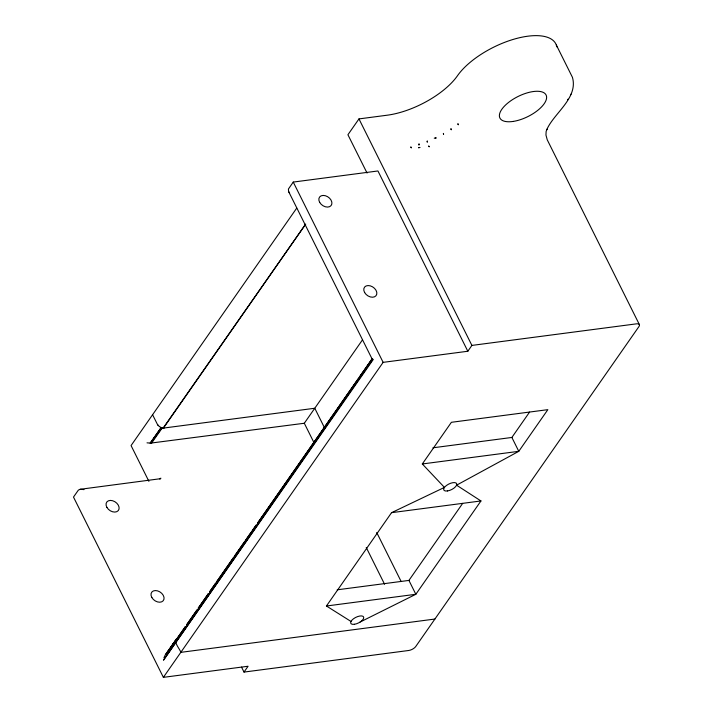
<?xml version="1.0" encoding="UTF-8"?>
<svg xmlns="http://www.w3.org/2000/svg" width="713" height="713" viewBox="0 0 713 713"><rect width="100%" height="100%" fill="white"/><g stroke="black" fill="none" stroke-linecap="round" stroke-linejoin="round"><path stroke-width="1.07" d="M434.903 619.044L180.817 652.35C180.157 648.99 171.993 641.174 177.822 638.01M163.937 657.76L165.371 654.748L176.476 638.884M639.436 324.7L547.245 139.801L545.962 135.06L546.14 131.415L547.067 129.178L546.746 129.721C553.903 113.1 578.412 98.091 572.432 77.316L556.3 44.955M372.07 358.479L373.211 359.566L163.482 660.185L372.676 359.343M567.673 99.722L568.003 99.178M570.605 94.793L570.97 94.187M147.012 442.835L150.595 443.121L161.183 427.542L164.204 427.987L314.772 408.255L324.183 427.14M168.277 651.45L170.746 647.885M173.214 644.329L175.683 640.764M372.284 359.12L175.719 641.611A5.74 4.046 34.9 0 1 175.968 639.632M160.372 478.673L160.88 478.191L159.703 478.949L160.22 478.735L79.963 489.323L78.35 490.152L73.492 497.068L163.375 677.35L383.131 362.356L467.826 351.251L377.943 170.968L293.248 182.073L288.435 189.007L288.569 191.458L372.052 358.897M296.742 208.098L131.067 445.572L148.901 481.337M556.835 46.862A57.325 24.857 -26.5 0 0 514.171 39.126A57.325 24.857 -26.5 0 0 457.505 75.703A57.325 24.857 -26.5 0 1 387.204 115.203L358.969 118.911L347.917 134.739L367.052 173.045M161.423 427.64L150.595 443.121L304.308 423.255L362.489 339.851M170.416 648.099L174.141 642.752M175.38 640.969L185.514 626.442L177.243 638.295M198.232 608.189L208.41 593.59L198.259 608.18M256.11 525.16L209.684 591.763L215.451 583.537M257.384 523.342L371.865 359.111M216.725 581.719L233.276 557.985M234.55 556.158L244.737 541.559M246.012 539.732L251.101 532.433M252.375 530.606L256.199 525.133M257.473 523.306L341.652 402.729M341.518 402.836L358.078 379.111M359.405 377.239L363.167 371.812M364.477 369.958L372.088 359.031M241.529 667.11L244.006 672.083L248.071 666.245L163.375 677.35M467.826 351.251L471.899 345.413L636.584 323.827A5.731 2.487 -26.5 0 1 638.964 326.545L415.724 646.539A5.731 2.487 -26.5 0 1 408.692 650.488L244.006 672.083M350.983 621.442L326.438 606.005L391.553 512.674L444.449 487.407L422.319 463.967L451.391 422.301L547.851 409.654L518.779 451.32L456.57 485.179L480.954 500.954L415.839 594.285L360.19 622.003M337.187 589.82L408.923 580.418L462.657 503.396M432.943 447.8L511.872 437.452L529.563 412.096M151.584 443.13L162.243 427.88M163.161 428.067L305.681 224.105L163.446 428.058L164.204 427.987M150.087 443.112L161.183 427.542M171.156 647.128L175.621 640.809M161.967 427.8L150.595 443.121M166.343 653.705L166.004 654.008L176.931 638.491L167.047 653.233M434.253 138.197L436.454 137.912M422.319 463.967L518.779 451.32L511.872 437.452M391.553 512.674L480.954 500.954M326.438 606.005L415.839 594.285L408.923 580.418M80.391 489.252L84.045 489.617M160.88 427.408L159.311 426.472M159.445 426.588L157.555 424.663L152.582 414.743M158.134 425.385L157.484 424.538M289.603 193.08L288.569 191.458M358.969 118.911L471.899 345.413M293.248 182.073L383.131 362.356M376.714 532.486L400.991 581.184M304.308 423.255L314.219 443.13M366.25 547.486L384.583 584.259M419.012 144.008L418.968 144.908L419.012 144.008M169.168 649.882L166.69 653.447L169.239 649.837M196.957 610.016L186.779 624.615L196.984 610.007M457.951 123.866L458.236 124.695L457.951 123.866M450.981 128.83L451.204 129.695L450.981 128.83M443.406 133.438L443.566 134.32L443.406 133.438M435.429 137.564L435.509 138.465L435.429 137.564M427.23 141.121L427.247 142.021L427.23 141.121M419.823 147.439L418.683 147.716L419.823 147.439M429.155 146.735L428.763 146.12L429.155 146.735M411.249 147.769L410.893 147.047L411.249 147.769M513.137 121.433A25.793 11.185 -26.5 0 0 546.514 96.291A25.793 11.185 -26.5 0 0 509.34 101.834A25.793 11.185 -26.5 0 0 513.137 121.433M151.869 597.565A7.166 5.053 34.9 0 0 163.215 600.747A7.166 5.053 34.9 0 0 157.511 590.854A7.166 5.053 34.9 0 0 151.869 597.565M106.923 507.424A7.166 5.053 34.9 0 0 118.269 510.606A7.166 5.053 34.9 0 0 112.574 500.713A7.166 5.053 34.9 0 0 106.923 507.424M447.47 490.954A7.166 3.11 -26.5 0 0 456.739 483.967A7.166 3.11 -26.5 0 0 446.409 485.508A7.166 3.11 -26.5 0 0 447.47 490.954M354.45 624.285A7.166 3.11 -26.5 0 0 363.719 617.306A7.166 3.11 -26.5 0 0 353.39 618.839A7.166 3.11 -26.5 0 0 354.45 624.285M364.646 292.571A7.166 5.053 34.9 0 0 375.992 295.752A7.166 5.053 34.9 0 0 370.297 285.86A7.166 5.053 34.9 0 0 364.646 292.571M319.709 202.43A7.166 5.053 34.9 0 0 331.055 205.611A7.166 5.053 34.9 0 0 325.351 195.719A7.166 5.053 34.9 0 0 319.709 202.43"/></g></svg>
